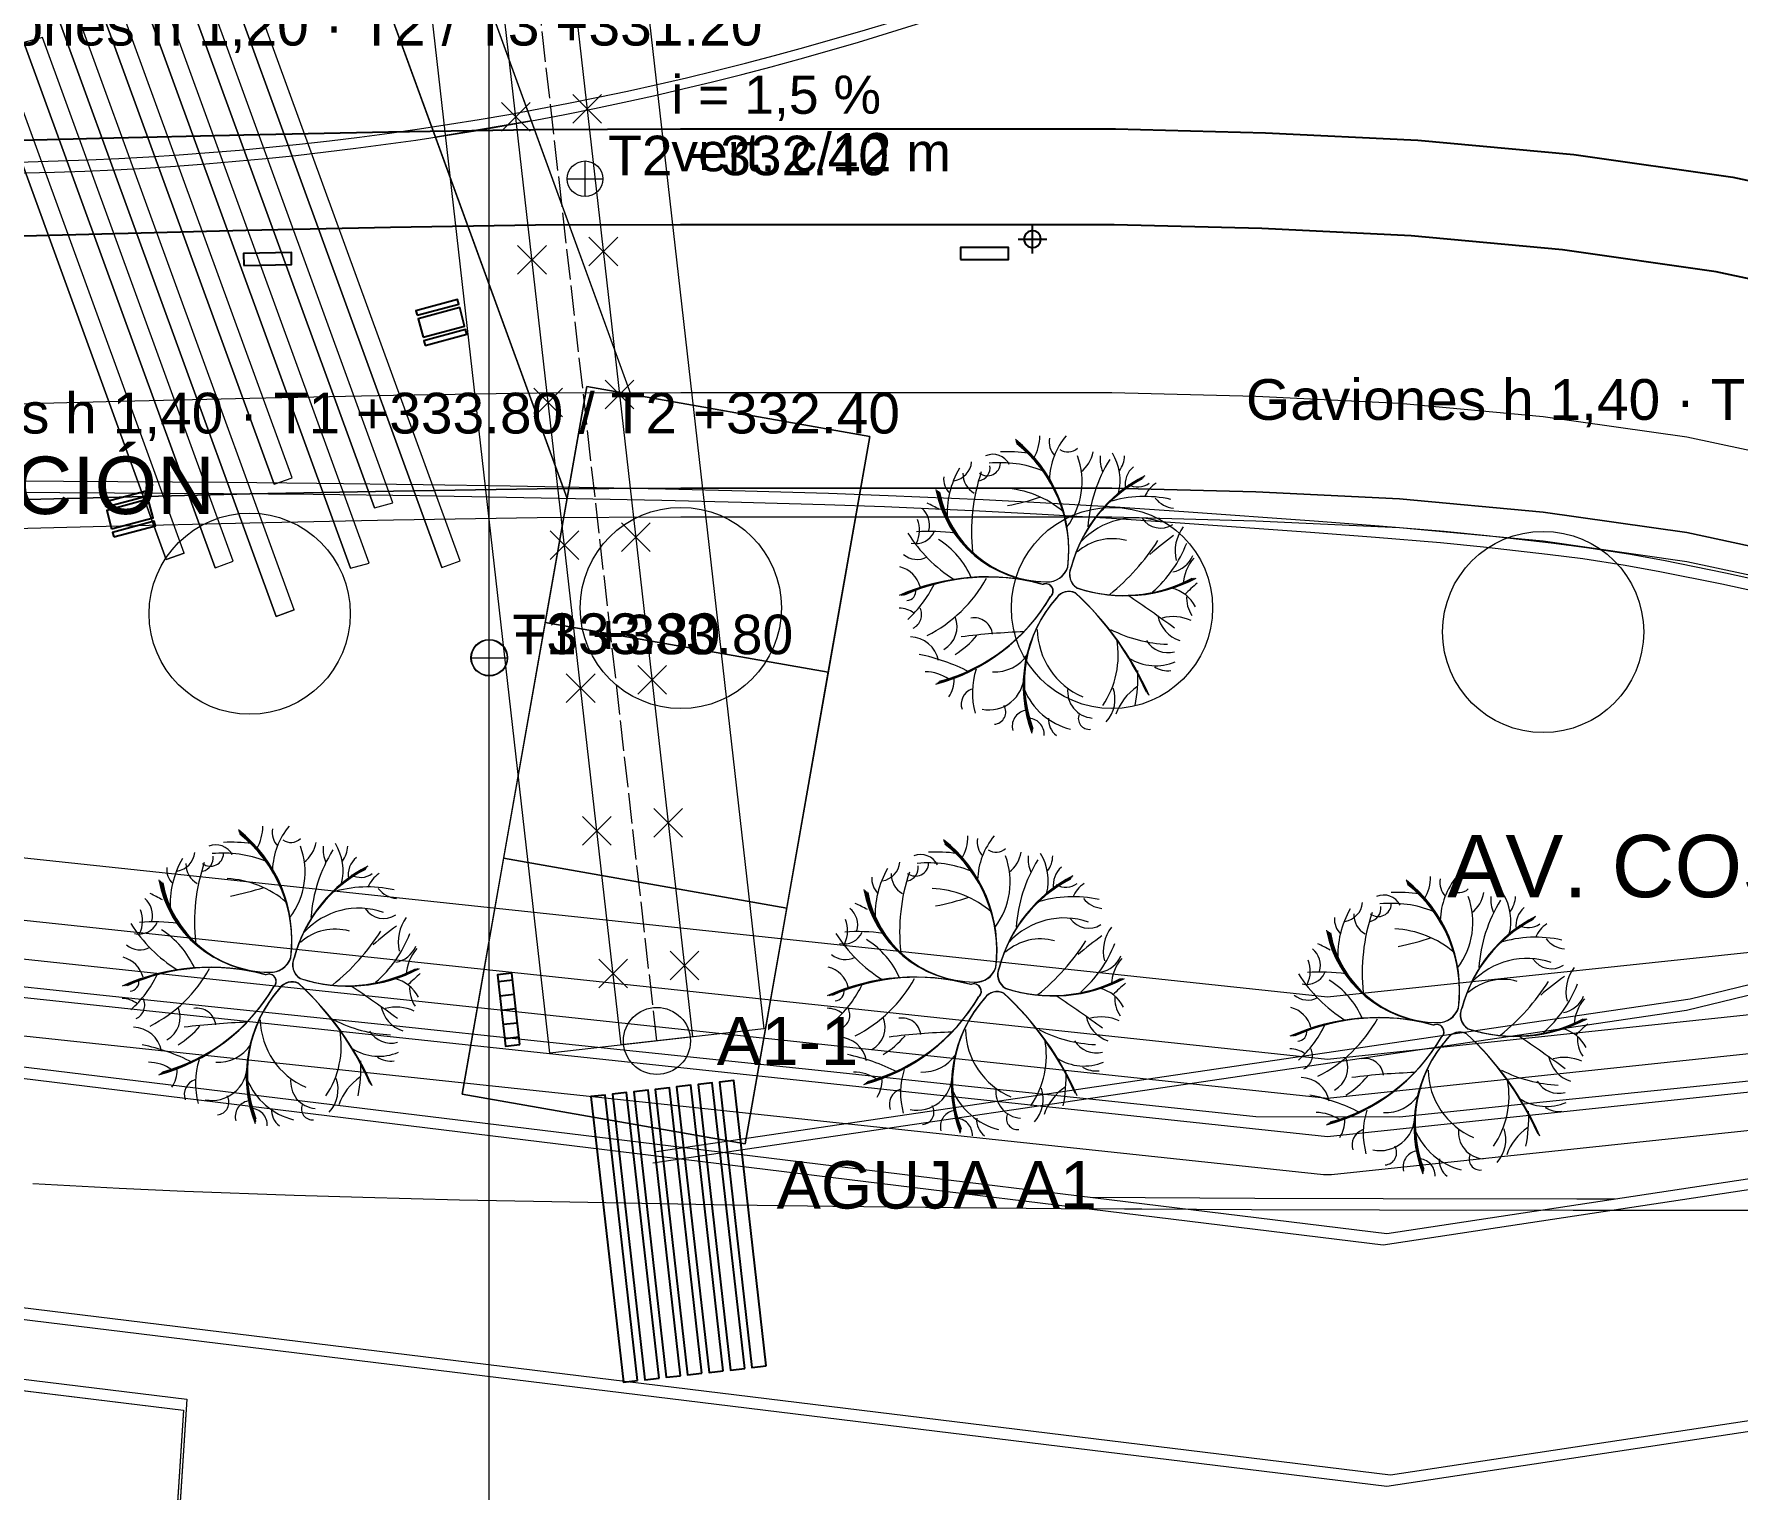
# Model space of a CAD drawing. Header units: metres. Extents: x -1097 to 1588, y -673 to 884.
# Drawn here: x 581 to 652.1, y 237.3 to 298 of the extents above; entities that cross this region are included whole.
import ezdxf

# ---------------------------------------------------------------- set-up
doc = ezdxf.new("R2010")
doc.units = ezdxf.units.M
doc.linetypes.add('DASHED', pattern=[1.524, 1.27, -0.254])
doc.layers.get('0').update_dxf_attribs({"lineweight": 0, "plot": 0})
for name, color, linetype, lineweight, plot in [('ARBOLES_PROY', 3, 'Continuous', 0, False), ('CORTE-TEXTO', 7, 'Continuous', 0, False), ('CORTES', 1, 'Continuous', 0, False), ('COTAS', 7, 'Continuous', 0, False), ('CRECIDA_Q100', 5, 'Continuous', 0, False), ('Espacios relajacion', 32, 'Continuous', 0, False), ('EXT. caminos', 252, 'Continuous', 0, False), ('EXTENSIONES', 252, 'Continuous', 0, False), ('HATCHS', 7, 'Continuous', 0, False), ('PROY-CICLOVIA', 1, 'Continuous', 0, False), ('PROY-TEXTO', 7, 'Continuous', 0, False), ('REPLANTEO', 1, 'Continuous', 0, False), ('Solado', 7, 'Continuous', 0, False), ('SUDS-CUNETA_VERDE', 3, 'Continuous', 0, False), ('SUDS-JARDIN_LLUVIA', 4, 'Continuous', 0, False), ('SUDS-PASARELA', 30, 'Continuous', 0, False), ('TERRAZAS-GAVIONES', 8, 'Continuous', 0, False), ('TERRENO', 188, 'Continuous', 0, False), ('VEGETACION', 85, 'Continuous', 0, False), ('VISTA', 7, 'Continuous', 0, False), ('VISTA LEJOS', 7, 'Continuous', 0, False)]:
    doc.layers.add(name, color=color, linetype=linetype, lineweight=lineweight, plot=plot)
doc.styles.add('ARIAL', font='arial.ttf')

# ---------------------------------------------------------------- blocks, each defined once
blk = doc.blocks.new('BICICLETERO')
for points in [[(-1.5, -0.3), (1.5, -0.3), (1.5, 0.3), (-1.5, 0.3), (-1.5, -0.3)], [(-1.2, -0.3), (-1.2, 0.3)], [(-0.6, -0.3), (-0.6, 0.3)], [(0, -0.3), (0, 0.3)], [(0.6, -0.3), (0.6, 0.3)], [(1.2, -0.3), (1.2, 0.3)]]:
    blk.add_lwpolyline(points)
blk = doc.blocks.new('LUMINARIA')
for points in [[(-0.6, 0), (0.6, 0)], [(0.35, 0), (0.32, 0.142), (0.234, 0.26), (0.108, 0.333), (-0.037, 0.348), (-0.175, 0.303), (-0.283, 0.206), (-0.342, 0.073), (-0.342, -0.073), (-0.283, -0.206), (-0.175, -0.303), (-0.037, -0.348), (0.108, -0.333), (0.234, -0.26), (0.32, -0.142), (0.35, 0)], [(0, -0.6), (0, 0.6)]]:
    blk.add_lwpolyline(points)
blk = doc.blocks.new('BANCO')
blk.add_lwpolyline([(-1, -0.25), (1, -0.25), (1, 0.25), (-1, 0.25), (-1, -0.25)])
blk = doc.blocks.new('MESA_PICNIC')
for points in [[(-0.9, 0.55), (0.9, 0.55), (0.9, 0.75), (-0.9, 0.75), (-0.9, 0.55)], [(-0.9, -0.4), (0.9, -0.4), (0.9, 0.4), (-0.9, 0.4), (-0.9, -0.4)], [(-0.9, -0.75), (0.9, -0.75), (0.9, -0.55), (-0.9, -0.55), (-0.9, -0.75)]]:
    blk.add_lwpolyline(points)

msp = doc.modelspace()

# ---------------------------------------------------------------- linework, layer by layer
at = {"layer": ''}
for points in [[(577.708, 293.538), (583.728, 293.692), (589.756, 293.836), (595.8, 293.96), (601.892, 294.057), (607.979, 294.08), (626.143, 294.08), (632.409, 293.917), (638.773, 293.609), (645.281, 293.007), (651.928, 292.062), (659.043, 290.538)], [(657.936, 286.684), (651.227, 288.121), (644.815, 289.033), (638.492, 289.618), (632.26, 289.919), (626.091, 290.08), (607.987, 290.08), (601.931, 290.057), (595.873, 289.961), (589.844, 289.837), (583.827, 289.693), (577.814, 289.54)]]:
    msp.add_lwpolyline(points, dxfattribs=at)
for points in [[(608.879, 242.123), (607.524, 254.047), (606.928, 253.979), (608.283, 242.056)], [(609.773, 242.225), (608.418, 254.148), (607.822, 254.081), (609.177, 242.157)], [(610.667, 242.327), (609.312, 254.25), (608.716, 254.182), (610.071, 242.259)], [(611.562, 242.428), (610.207, 254.352), (609.61, 254.284), (610.965, 242.361)], [(606.196, 241.819), (604.841, 253.742), (604.245, 253.674), (605.6, 241.751)], [(607.09, 241.92), (605.735, 253.843), (605.139, 253.776), (606.494, 241.852)], [(607.985, 242.022), (606.63, 253.945), (606.033, 253.877), (607.388, 241.954)]]:
    msp.add_lwpolyline(points, close=True, dxfattribs=at)
at = {"layer": 'ARBOLES_PROY'}
for centre in [(608, 274.08), (626, 274.08), (590, 273.839), (644, 273.078)]:
    msp.add_circle(centre, 4.2, dxfattribs=at)
at = {"layer": 'CORTES'}
msp.add_lwpolyline([(600, 175), (600, 470)], dxfattribs=at)
at = {"layer": 'COTAS'}
for points in [[(604, 291.257), (604, 292.743)], [(603.258, 292), (604.742, 292)], [(600, 271.235), (600, 272.765)], [(600, 271.257), (600, 272.743)], [(599.235, 272), (600.765, 272)], [(599.258, 272), (600.742, 272)]]:
    msp.add_lwpolyline(points, dxfattribs=at)
for centre, radius in [((604, 292), 0.743), ((600, 272), 0.765), ((600, 272), 0.743)]:
    msp.add_circle(centre, radius, dxfattribs=at)
at = {"layer": 'CRECIDA_Q100'}
msp.add_lwpolyline([(578, 282.542), (584, 282.695), (590, 282.839), (596, 282.962), (602, 283.057), (608, 283.08), (614, 283.08), (620, 283.08), (626, 283.08), (632, 282.923), (638, 282.633), (644, 282.078), (650, 281.226), (656, 279.94)], dxfattribs=at)
at = {"layer": 'Espacios relajacion'}
for points in [[(588.784, 303.503), (588.032, 303.229), (598.027, 275.768), (598.779, 276.042)], [(583.592, 301.981), (582.84, 301.707), (591.017, 279.242), (591.769, 279.515)], [(581.864, 301.464), (581.113, 301.19), (591.108, 273.729), (591.859, 274.003)], [(588.025, 300.326), (587.249, 300.118), (595.204, 278.263), (595.98, 278.471)], [(586.624, 298.912), (585.872, 298.639), (594.206, 275.743), (594.981, 275.951)], [(581.348, 297.896), (580.572, 297.688), (588.553, 275.759), (589.305, 276.032)], [(579.947, 296.482), (579.195, 296.208), (586.514, 276.098), (587.266, 276.372)]]:
    msp.add_lwpolyline(points, close=True, dxfattribs=at)
at = {"layer": 'EXT. caminos'}
for points in [[(605.918, 283.002), (595.876, 310.593)], [(603.248, 278.643), (593.253, 306.104)], [(598.027, 275.768), (588.032, 303.229)], [(598.779, 276.042), (588.784, 303.503)], [(591.017, 279.242), (582.84, 301.707)], [(591.769, 279.515), (583.592, 301.981)], [(591.108, 273.729), (581.113, 301.19)], [(591.859, 274.003), (581.864, 301.464)], [(595.98, 278.471), (588.025, 300.326)], [(595.204, 278.263), (587.249, 300.118)], [(594.981, 275.951), (586.624, 298.912)], [(594.206, 275.743), (585.872, 298.639)], [(588.553, 275.759), (580.572, 297.688)], [(589.305, 276.032), (581.348, 297.896)], [(586.514, 276.098), (579.195, 296.208)], [(587.266, 276.372), (579.947, 296.482)]]:
    msp.add_lwpolyline(points, dxfattribs=at)
at = {"layer": 'EXTENSIONES'}
for points in [[(581.348, 297.896), (580.572, 297.688)], [(591.017, 279.242), (591.769, 279.515)], [(595.204, 278.263), (595.98, 278.471)], [(587.266, 276.372), (586.514, 276.098)], [(588.553, 275.759), (589.305, 276.032)], [(598.027, 275.768), (598.779, 276.042)], [(594.206, 275.743), (594.981, 275.951)], [(591.859, 274.003), (591.108, 273.729)], [(614.155, 271.395), (602.337, 273.479)], [(612.419, 261.547), (600.601, 263.631)]]:
    msp.add_lwpolyline(points, dxfattribs=at)
msp.add_lwpolyline([(604.074, 283.327), (615.891, 281.243), (610.682, 251.699), (598.864, 253.783)], close=True, dxfattribs=at)
at = {"layer": 'HATCHS', "color": 251}
msp.add_lwpolyline([(614.155, 271.395), (602.337, 273.479), (600.601, 263.631), (612.419, 261.547)], close=True, dxfattribs=at)
at = {"layer": 'PROY-CICLOVIA'}
msp.add_lwpolyline([(560.766, 265.757), (635.003, 257.838), (719.22, 266.755), (798.362, 276.648), (829.562, 288.348), (830.475, 285.914), (798.988, 274.106), (719.518, 264.172), (635.002, 255.224), (560.473, 263.173), (485.5, 272.17), (485.81, 274.752), (560.766, 265.757)], close=True, dxfattribs=at)
at = {"layer": 'REPLANTEO', "linetype": 'DASHED'}
for points in [[(600, 216), (600, 470)], [(607, 256), (602, 300), (597, 342)]]:
    msp.add_lwpolyline(points, dxfattribs=at)
at = {"layer": 'REPLANTEO'}
for points in [[(603.487, 294.32), (604.687, 295.52)], [(603.487, 295.52), (604.687, 294.32)], [(600.506, 293.981), (601.706, 295.181)], [(600.506, 295.181), (601.706, 293.981)], [(604.164, 288.358), (605.364, 289.558)], [(604.164, 289.558), (605.364, 288.358)], [(601.184, 288.02), (602.384, 289.22)], [(601.184, 289.22), (602.384, 288.02)], [(601.861, 282.058), (603.061, 283.258)], [(601.861, 283.258), (603.061, 282.058)], [(604.842, 282.397), (606.042, 283.597)], [(604.842, 283.597), (606.042, 282.397)], [(605.519, 276.435), (606.719, 277.635)], [(605.519, 277.635), (606.719, 276.435)], [(602.538, 276.096), (603.738, 277.296)], [(602.538, 277.296), (603.738, 276.096)], [(603.216, 270.135), (604.416, 271.335)], [(603.216, 271.335), (604.416, 270.135)], [(606.197, 270.473), (607.397, 271.673)], [(606.197, 271.673), (607.397, 270.473)], [(603.893, 264.173), (605.093, 265.373)], [(603.893, 265.373), (605.093, 264.173)], [(606.874, 264.512), (608.074, 265.712)], [(606.874, 265.712), (608.074, 264.512)], [(607.552, 258.55), (608.752, 259.75)], [(607.552, 259.75), (608.752, 258.55)], [(604.571, 258.211), (605.771, 259.411)], [(604.571, 259.411), (605.771, 258.211)]]:
    msp.add_lwpolyline(points, dxfattribs=at)
msp.add_circle((607, 256), 1.4, dxfattribs=at)
at = {"layer": 'Solado'}
for points in [[(595.876, 310.593), (594.578, 305.749), (593.253, 306.104), (597.753, 293.739), (601.763, 294.418)], [(601.763, 294.418), (597.753, 293.739), (603.248, 278.643), (604.074, 283.327), (605.918, 283.002)], [(615.891, 281.243), (604.074, 283.327), (602.337, 273.479), (614.155, 271.395)], [(612.419, 261.547), (600.601, 263.631), (598.864, 253.783), (610.682, 251.699)]]:
    msp.add_lwpolyline(points, close=True, dxfattribs=at)
at = {"layer": 'SUDS-CUNETA_VERDE'}
msp.add_lwpolyline([(560.293, 261.584), (635.001, 253.615), (719.702, 262.583), (799.374, 272.542), (831.063, 284.426), (904.04, 313.416), (905.222, 310.442), (832.231, 281.446), (832.202, 281.435), (800.321, 269.48), (800.142, 269.424), (799.958, 269.39), (720.084, 259.406), (720.054, 259.402), (635.169, 250.415), (635, 250.406), (634.831, 250.415), (559.943, 258.403), (559.922, 258.405), (484.929, 267.404), (485.31, 270.581), (560.293, 261.584)], close=True, dxfattribs=at)
msp.add_lwpolyline([(485.119, 268.993), (560.113, 259.994), (635, 252.006), (719.885, 260.993), (799.759, 270.978), (831.64, 282.933), (904.631, 311.929)], dxfattribs=at)
at = {"layer": 'SUDS-JARDIN_LLUVIA'}
msp.add_lwpolyline([(594.345, 326.234), (603.055, 329.206), (606.47, 300.52), (611.471, 256.508), (602.529, 255.492), (597.53, 299.48), (594.345, 326.234)], close=True, dxfattribs=at)
msp.add_lwpolyline([(594.345, 326.234), (603.055, 329.206), (606.47, 300.52), (611.471, 256.508), (602.529, 255.492), (597.53, 299.48), (594.345, 326.234)], close=True, dxfattribs=at)
at = {"layer": 'SUDS-PASARELA'}
msp.add_lwpolyline([(600.51, 299.827), (595.511, 341.823), (598.489, 342.177), (603.49, 300.173), (608.49, 256.169), (605.51, 255.831), (600.51, 299.827)], close=True, dxfattribs=at)
at = {"layer": 'TERRAZAS-GAVIONES'}
for points in [[(578, 278.542), (584, 278.695), (590, 278.839), (596, 278.962), (602, 279.057), (608, 279.08), (614, 279.08), (620, 279.08), (626, 279.08), (632, 278.923), (638, 278.633), (644, 278.078), (650, 277.226), (656, 275.94)], [(578, 278.542), (584, 278.695), (590, 278.839), (596, 278.962), (602, 279.057), (608, 279.08), (614, 279.08), (620, 279.08), (626, 279.08), (632, 278.923), (638, 278.633), (644, 278.078), (650, 277.226), (656, 275.94)], [(656, 275.94), (650, 277.226), (644, 278.078), (638, 278.633), (632, 278.923), (626, 279.08), (620, 279.08), (614, 279.08), (608, 279.08), (602, 279.057), (596, 278.962), (590, 278.839), (584, 278.695), (578, 278.542)], [(578, 278.542), (584, 278.695), (590, 278.839), (596, 278.962), (602, 279.057), (608, 279.08), (614, 279.08), (620, 279.08), (626, 279.08), (632, 278.923), (638, 278.633), (644, 278.078), (650, 277.226), (656, 275.94)], [(578, 277.342), (584, 277.495), (590, 277.639), (596, 277.762), (602, 277.857), (608, 277.88), (614, 277.88), (620, 277.88), (626, 277.88), (632, 277.723), (638, 277.433), (644, 276.878), (650, 276.026), (656, 274.74)], [(656, 254.675), (650, 254.061), (644, 253.443), (638, 252.82), (632, 252.831), (626, 253.465), (620, 254.098), (614, 254.731), (608, 255.363), (602, 255.996), (596, 256.628), (590, 257.259), (584, 257.89), (578, 258.521)]]:
    msp.add_lwpolyline(points, dxfattribs=at)
at = {"layer": 'TERRENO'}
msp.add_lwpolyline([(556.565, 293.929, 0.155054), (635.507, 305.544, -0.151165), (758.244, 298.239)], format="xyb", dxfattribs=at)
for points in [[(652.797, 274.776), (651.462, 275.069), (648.87, 275.587), (647.421, 275.851), (645.664, 276.125), (644.186, 276.317), (641.507, 276.619), (639.712, 276.797), (637.005, 277.028), (634.288, 277.234), (628.844, 277.623), (625.984, 277.815), (622.844, 278.002), (620.473, 278.122), (616.499, 278.295), (614.012, 278.386), (610.527, 278.487), (607.206, 278.564), (600.726, 278.693), (597.087, 278.756), (592.652, 278.813), (588.898, 278.847), (582.072, 278.89), (577.484, 278.909)], [(580.949, 250.041), (584.549, 249.854), (587.276, 249.734), (591.855, 249.561), (594.725, 249.47), (598.758, 249.369), (602.607, 249.293), (610.124, 249.163), (614.348, 249.101), (619.504, 249.043), (623.872, 249.009), (631.821, 248.966), (637.168, 248.947), (645.261, 248.933), (653.402, 248.928)]]:
    msp.add_lwpolyline(points, dxfattribs=at)
at = {"layer": 'VEGETACION'}
for centre, radius, start, end in [((618.338, 276.51), 5.862, -7.01261, 51.76086), ((618.394, 276.496), 5.803, -7.01261, 51.76086), ((621.119, 281.275), 1.869, -30.31086, -0.13685), ((624.215, 281.016), 0.839, 169.67781, -136.28872), ((626.387, 279.351), 3, 140.20303, 178.19473), ((621.02, 279.719), 0.775, 26.98899, 112.35361), ((621.637, 274.028), 6.571, 82.33941, 92.54677), ((618.45, 276.481), 5.745, -7.01261, 51.76086), ((618.507, 276.467), 5.686, -7.01261, 51.76086), ((624.16, 281.171), 0.58, -125.06785, -46.75849), ((621.618, 279.35), 3.133, -37.03996, 20.27839), ((623.856, 280.85), 1.382, -52.21385, -10.74588), ((626.853, 280.306), 1.353, 174.4694, -156.12237), ((624.162, 279.403), 2.176, -14.12065, 31.52713), ((625.488, 280.449), 1.04, -37.87568, -0.69377), ((622.958, 277.989), 3.845, 149.94734, -176.82535), ((619.267, 280.259), 0.878, -80.57325, -5.45985), ((620.714, 279.688), 0.939, 178.87088, -119.62745), ((627.992, 277.255), 7.859, 161.42441, -173.90455), ((620.798, 280.145), 0.548, -126.83758, -2.22247), ((620.351, 279.942), 0.561, -77.85985, 7.89186), ((621.341, 275.392), 4.754, 68.3223, 95.67587), ((630.125, 274.243), 6.027, 117.23254, 165.08268), ((631.236, 276.998), 6.258, 148.36683, 175.73086), ((627.48, 279.245), 0.93, 129.13352, -169.79062), ((623.294, 279.898), 4.73, -169.39915, -90.61113), ((623.3, 279.85), 4.683, -169.39915, -90.61113), ((623.307, 279.802), 4.635, -169.39915, -90.61113), ((623.314, 279.753), 4.588, -169.39915, -90.61113), ((619.826, 279.484), 0.855, 175.5863, -134.2924), ((621.297, 274.991), 4.093, 49.1819, 87.28655), ((629.941, 274.268), 5.846, 117.23254, 165.08268), ((630.002, 274.259), 5.906, 117.23254, 165.08268), ((630.064, 274.251), 5.967, 117.23254, 165.08268), ((627.071, 279.942), 0.81, -119.40791, -53.77718), ((628.488, 278.271), 1.206, 122.42615, 158.39057), ((617.452, 277.542), 0.931, -14.60648, 49.15979), ((615.786, 272.938), 6.054, 60.2465, 65.67795), ((619.452, 289.467), 11.329, -78.88119, -71.62327), ((627.361, 273.738), 4.996, 77.26203, 107.34819), ((628.686, 279.368), 1.128, -141.31419, -95.81178), ((616.712, 277.323), 1.251, -25.45632, 21.23769), ((626.999, 274.727), 3.119, 70.80163, 137.40588), ((628.027, 278.337), 0.922, -146.51659, -56.55935), ((630.329, 276.448), 1.693, 143.15964, -166.58772), ((622.591, 280.395), 6.03, -148.02706, -121.83538), ((617.815, 277.59), 0.827, -103.47011, -23.89102), ((618.407, 269.924), 7.353, 81.86691, 94.41278), ((616.85, 273.905), 3.584, 23.33462, 57.91194), ((626.009, 274.782), 2.189, 74.31841, 131.55014), ((619.934, 282.013), 9.484, -50.96163, -32.70067), ((637.032, 265.43), 14.413, 125.94383, 130.94741), ((624.338, 278.616), 5.12, -49.01403, -20.95397), ((617.863, 276.987), 0.88, -130.29884, -61.78587), ((628.328, 276.701), 1.134, -79.471, -22.67378), ((630.805, 274.967), 1.835, 139.45159, 176.95737), ((620.758, 266.497), 8.881, 74.72725, 114.24073), ((616.873, 274.679), 1.149, 14.16374, 76.17617), ((620.79, 266.583), 8.792, 74.72725, 114.24073), ((620.822, 266.668), 8.703, 74.72725, 114.24073), ((620.854, 266.754), 8.615, 74.72725, 114.24073), ((615.622, 278.158), 5.869, -63.07438, -28.86719), ((623.293, 276.074), 0.907, -93.13221, -17.97388), ((623.3, 276.064), 0.898, -93.13221, -17.97388), ((623.306, 276.054), 0.889, -93.13221, -17.97388), ((623.313, 276.044), 0.88, -93.13221, -17.97388), ((624.882, 275.477), 0.66, 153.41984, -121.27123), ((624.892, 275.481), 0.667, 153.41984, -121.27123), ((624.901, 275.485), 0.674, 153.41984, -121.27123), ((624.911, 275.49), 0.681, 153.41984, -121.27123), ((626.469, 280.804), 6.199, -108.13167, -62.2585), ((626.494, 280.863), 6.263, -108.13167, -62.2585), ((626.52, 280.922), 6.327, -108.13167, -62.2585), ((626.546, 280.981), 6.391, -108.13167, -62.2585), ((617.423, 274.776), 0.39, -87.47941, 11.74599), ((614.284, 277.138), 4.762, -47.90984, -25.81356), ((623.225, 274.78), 0.311, -49.80286, 114.20931), ((623.232, 274.783), 0.308, -49.80286, 114.20931), ((623.24, 274.786), 0.305, -49.80286, 114.20931), ((623.247, 274.789), 0.302, -49.80286, 114.20931), ((624.205, 274.123), 0.64, 64.15715, 144.97171), ((624.203, 274.133), 0.634, 64.15715, 144.97171), ((624.201, 274.142), 0.627, 64.15715, 144.97171), ((624.198, 274.151), 0.621, 64.15715, 144.97171), ((616.001, 265.5), 12.511, 23.86454, 47.40587), ((615.919, 265.402), 12.64, 23.86454, 47.40587), ((615.837, 265.303), 12.769, 23.86454, 47.40587), ((615.755, 265.204), 12.898, 23.86454, 47.40587), ((592.291, 223.49), 61.595, 53.87007, 56.06767), ((628.136, 273.439), 1.513, 26.97872, 76.13005), ((636.597, 266.94), 10.79, 130.7293, 134.41442), ((630.421, 274.491), 1.306, 175.41939, -146.01117), ((617.122, 273.076), 0.997, 52.25184, 90.5793), ((617.444, 273.795), 0.61, -65.70951, 27.14006), ((616.569, 278.566), 7.95, -74.86791, -30.40238), ((616.643, 278.531), 7.87, -74.86791, -30.40238), ((616.717, 278.496), 7.791, -74.86791, -30.40238), ((616.791, 278.461), 7.711, -74.86791, -30.40238), ((627.802, 270.834), 5.509, 138.41245, -158.97879), ((627.763, 270.876), 5.454, 138.41245, -158.97879), ((627.725, 270.918), 5.399, 138.41245, -158.97879), ((627.687, 270.961), 5.344, 138.41245, -158.97879), ((618.463, 273.291), 1.069, -61.51977, 22.95033), ((620.242, 272.888), 0.78, 6.63564, 100.13385), ((626.028, 273.261), 3.15, -178.6401, -113.40996), ((628.543, 278.227), 5.671, -117.27146, -92.28607), ((629.264, 274.02), 1.374, -169.09926, -108.54581), ((628.555, 271.932), 1.784, 65.24594, 104.85446), ((617.554, 271.652), 1.222, 10.88374, 88.48923), ((617.474, 275.368), 3.781, -58.5365, -40.24403), ((623.276, 244.517), 28.581, 91.89585, 97.18239), ((622.538, 272.099), 3.722, -34.2307, 10.37313), ((628.336, 273.257), 1.045, -148.92217, -74.86876), ((616.235, 263.924), 8.396, 63.11546, 78.20425), ((621.105, 273.062), 1.651, -93.06078, -33.79545), ((627.827, 273.756), 2.092, -122.25906, -66.98973), ((618.198, 269.678), 1.735, 55.05214, 89.71285), ((618.105, 271.094), 1.306, -33.66519, 0.2761), ((623.374, 270.544), 3.202, 162.29182, -164.58266), ((620.865, 271.286), 1.466, -101.26434, -1.15026), ((621.108, 271.179), 5.974, -11.32784, 2.75208), ((628.34, 272.54), 1.081, -121.91184, -83.51776), ((620.364, 270.062), 0.66, 109.77659, -161.16161), ((624.968, 271.785), 2.858, -157.33263, -104.24202), ((625.262, 270.596), 1.115, 172.80158, -94.34358), ((624.705, 270.281), 1.423, -42.05543, 18.62735), ((628.376, 268.859), 2.347, 124.73116, 160.55197), ((621.055, 269.735), 0.513, -86.06631, 31.73431), ((622.508, 269.137), 0.675, 102.03316, -164.99288), ((625.051, 269.467), 0.456, 157.63517, -83.3031), ((622.475, 268.788), 0.696, -2.81364, 89.85899), ((624.167, 269.411), 0.818, 174.9157, -126.47299), ((585.899, 260.207), 5.862, -7.01261, 51.76086), ((585.955, 260.193), 5.803, -7.01261, 51.76086), ((586.012, 260.178), 5.745, -7.01261, 51.76086), ((588.68, 264.972), 1.869, -30.31086, -0.13685), ((591.776, 264.713), 0.839, 169.67781, -136.28872), ((593.949, 263.048), 3, 140.20303, 178.19473), ((588.581, 263.417), 0.775, 26.98899, 112.35361), ((589.199, 257.725), 6.571, 82.33941, 92.54677), ((586.068, 260.164), 5.686, -7.01261, 51.76086), ((591.721, 264.869), 0.58, -125.06785, -46.75849), ((589.18, 263.048), 3.133, -37.03996, 20.27839), ((591.418, 264.548), 1.382, -52.21385, -10.74588), ((598.797, 260.695), 6.258, 148.36683, 175.73086), ((594.414, 264.003), 1.353, 174.4694, -156.12237), ((591.723, 263.1), 2.176, -14.12065, 31.52713), ((593.05, 264.146), 1.04, -37.87568, -0.69377), ((615.338, 259.799), 5.862, -7.01261, 51.76086), ((615.394, 259.784), 5.803, -7.01261, 51.76086), ((615.45, 259.77), 5.745, -7.01261, 51.76086), ((615.507, 259.756), 5.686, -7.01261, 51.76086), ((618.119, 264.564), 1.869, -30.31086, -0.13685), ((621.215, 264.305), 0.839, 169.67781, -136.28872), ((623.387, 262.64), 3, 140.20303, 178.19473), ((621.16, 264.46), 0.58, -125.06785, -46.75849), ((587.387, 263.181), 0.855, 175.5863, -134.2924), ((590.519, 261.686), 3.845, 149.94734, -176.82535), ((586.829, 263.956), 0.878, -80.57325, -5.45985), ((588.276, 263.385), 0.939, 178.87088, -119.62745), ((595.553, 260.952), 7.859, 161.42441, -173.90455), ((588.359, 263.842), 0.548, -126.83758, -2.22247), ((587.913, 263.639), 0.561, -77.85985, 7.89186), ((588.902, 259.09), 4.754, 68.3223, 95.67587), ((597.625, 257.948), 5.967, 117.23254, 165.08268), ((597.687, 257.94), 6.027, 117.23254, 165.08268), ((595.042, 262.942), 0.93, 129.13352, -169.79062), ((616.267, 263.548), 0.878, -80.57325, -5.45985), ((617.798, 263.433), 0.548, -126.83758, -2.22247), ((617.351, 263.231), 0.561, -77.85985, 7.89186), ((618.02, 263.008), 0.775, 26.98899, 112.35361), ((618.341, 258.681), 4.754, 68.3223, 95.67587), ((618.637, 257.317), 6.571, 82.33941, 92.54677), ((618.619, 262.639), 3.133, -37.03996, 20.27839), ((620.856, 264.139), 1.382, -52.21385, -10.74588), ((628.236, 260.286), 6.258, 148.36683, 175.73086), ((623.853, 263.595), 1.353, 174.4694, -156.12237), ((621.162, 262.691), 2.176, -14.12065, 31.52713), ((622.488, 263.738), 1.04, -37.87568, -0.69377), ((624.48, 262.534), 0.93, 129.13352, -169.79062), ((590.855, 263.595), 4.73, -169.39915, -90.61113), ((590.862, 263.547), 4.683, -169.39915, -90.61113), ((590.869, 263.499), 4.635, -169.39915, -90.61113), ((590.875, 263.45), 4.588, -169.39915, -90.61113), ((588.859, 258.689), 4.093, 49.1819, 87.28655), ((597.502, 257.965), 5.846, 117.23254, 165.08268), ((597.564, 257.957), 5.906, 117.23254, 165.08268), ((594.633, 263.639), 0.81, -119.40791, -53.77718), ((596.05, 261.968), 1.206, 122.42615, 158.39057), ((616.826, 262.773), 0.855, 175.5863, -134.2924), ((619.958, 261.278), 3.845, 149.94734, -176.82535), ((617.714, 262.976), 0.939, 178.87088, -119.62745), ((624.992, 260.544), 7.859, 161.42441, -173.90455), ((626.941, 257.556), 5.846, 117.23254, 165.08268), ((627.002, 257.548), 5.906, 117.23254, 165.08268), ((627.064, 257.54), 5.967, 117.23254, 165.08268), ((627.125, 257.532), 6.027, 117.23254, 165.08268), ((624.072, 263.231), 0.81, -119.40791, -53.77718), ((625.489, 261.56), 1.206, 122.42615, 158.39057), ((634.654, 258.109), 5.862, -7.01261, 51.76086), ((634.711, 258.094), 5.803, -7.01261, 51.76086), ((634.767, 258.08), 5.745, -7.01261, 51.76086), ((634.823, 258.066), 5.686, -7.01261, 51.76086), ((637.435, 262.874), 1.869, -30.31086, -0.13685), ((640.531, 262.615), 0.839, 169.67781, -136.28872), ((642.704, 260.95), 3, 140.20303, 178.19473), ((585.013, 261.239), 0.931, -14.60648, 49.15979), ((583.347, 256.635), 6.054, 60.2465, 65.67795), ((587.014, 273.164), 11.329, -78.88119, -71.62327), ((594.922, 257.435), 4.996, 77.26203, 107.34819), ((596.248, 263.065), 1.128, -141.31419, -95.81178), ((620.294, 263.187), 4.73, -169.39915, -90.61113), ((620.3, 263.139), 4.683, -169.39915, -90.61113), ((620.307, 263.09), 4.635, -169.39915, -90.61113), ((620.314, 263.042), 4.588, -169.39915, -90.61113), ((618.298, 258.28), 4.093, 49.1819, 87.28655), ((616.453, 272.755), 11.329, -78.88119, -71.62327), ((624.361, 257.026), 4.996, 77.26203, 107.34819), ((625.686, 262.657), 1.128, -141.31419, -95.81178), ((637.336, 261.318), 0.775, 26.98899, 112.35361), ((637.954, 255.627), 6.571, 82.33941, 92.54677), ((640.477, 262.77), 0.58, -125.06785, -46.75849), ((637.935, 260.949), 3.133, -37.03996, 20.27839), ((640.173, 262.449), 1.382, -52.21385, -10.74588), ((647.553, 258.596), 6.258, 148.36683, 175.73086), ((643.169, 261.905), 1.353, 174.4694, -156.12237), ((640.479, 261.001), 2.176, -14.12065, 31.52713), ((641.805, 262.048), 1.04, -37.87568, -0.69377), ((584.273, 261.02), 1.251, -25.45632, 21.23769), ((594.56, 258.424), 3.119, 70.80163, 137.40588), ((595.589, 262.035), 0.922, -146.51659, -56.55935), ((597.89, 260.145), 1.693, 143.15964, -166.58772), ((614.452, 260.83), 0.931, -14.60648, 49.15979), ((612.786, 256.227), 6.054, 60.2465, 65.67795), ((623.999, 258.016), 3.119, 70.80163, 137.40588), ((625.027, 261.626), 0.922, -146.51659, -56.55935), ((636.142, 261.083), 0.855, 175.5863, -134.2924), ((639.275, 259.588), 3.845, 149.94734, -176.82535), ((635.584, 261.858), 0.878, -80.57325, -5.45985), ((637.031, 261.286), 0.939, 178.87088, -119.62745), ((644.308, 258.854), 7.859, 161.42441, -173.90455), ((637.115, 261.743), 0.548, -126.83758, -2.22247), ((636.668, 261.541), 0.561, -77.85985, 7.89186), ((637.658, 256.991), 4.754, 68.3223, 95.67587), ((646.319, 255.858), 5.906, 117.23254, 165.08268), ((646.381, 255.85), 5.967, 117.23254, 165.08268), ((646.442, 255.842), 6.027, 117.23254, 165.08268), ((643.797, 260.844), 0.93, 129.13352, -169.79062), ((590.153, 264.093), 6.03, -148.02706, -121.83538), ((585.377, 261.287), 0.827, -103.47011, -23.89102), ((585.969, 253.621), 7.353, 81.86691, 94.41278), ((584.411, 257.603), 3.584, 23.33462, 57.91194), ((593.571, 258.479), 2.189, 74.31841, 131.55014), ((587.496, 265.711), 9.484, -50.96163, -32.70067), ((604.593, 249.127), 14.413, 125.94383, 130.94741), ((591.899, 262.314), 5.12, -49.01403, -20.95397), ((619.591, 263.684), 6.03, -148.02706, -121.83538), ((614.815, 260.879), 0.827, -103.47011, -23.89102), ((613.712, 260.612), 1.251, -25.45632, 21.23769), ((615.407, 253.213), 7.353, 81.86691, 94.41278), ((634.032, 248.719), 14.413, 125.94383, 130.94741), ((627.329, 259.737), 1.693, 143.15964, -166.58772), ((639.61, 261.497), 4.73, -169.39915, -90.61113), ((639.617, 261.449), 4.683, -169.39915, -90.61113), ((639.624, 261.4), 4.635, -169.39915, -90.61113), ((639.631, 261.352), 4.588, -169.39915, -90.61113), ((637.614, 256.59), 4.093, 49.1819, 87.28655), ((646.257, 255.866), 5.846, 117.23254, 165.08268), ((643.388, 261.541), 0.81, -119.40791, -53.77718), ((644.805, 259.87), 1.206, 122.42615, 158.39057), ((585.425, 260.685), 0.88, -130.29884, -61.78587), ((595.889, 260.398), 1.134, -79.471, -22.67378), ((598.367, 258.664), 1.835, 139.45159, 176.95737), ((613.85, 257.194), 3.584, 23.33462, 57.91194), ((623.009, 258.071), 2.189, 74.31841, 131.55014), ((616.934, 265.302), 9.484, -50.96163, -32.70067), ((621.338, 261.905), 5.12, -49.01403, -20.95397), ((633.769, 259.14), 0.931, -14.60648, 49.15979), ((632.103, 254.537), 6.054, 60.2465, 65.67795), ((635.769, 271.065), 11.329, -78.88119, -71.62327), ((643.677, 255.336), 4.996, 77.26203, 107.34819), ((645.003, 260.967), 1.128, -141.31419, -95.81178), ((588.319, 250.194), 8.881, 74.72725, 114.24073), ((584.435, 258.376), 1.149, 14.16374, 76.17617), ((588.351, 250.28), 8.792, 74.72725, 114.24073), ((588.384, 250.366), 8.703, 74.72725, 114.24073), ((588.416, 250.451), 8.615, 74.72725, 114.24073), ((583.183, 261.855), 5.869, -63.07438, -28.86719), ((590.854, 259.772), 0.907, -93.13221, -17.97388), ((590.861, 259.761), 0.898, -93.13221, -17.97388), ((590.868, 259.751), 0.889, -93.13221, -17.97388), ((590.875, 259.741), 0.88, -93.13221, -17.97388), ((592.444, 259.174), 0.66, 153.41984, -121.27123), ((592.453, 259.178), 0.667, 153.41984, -121.27123), ((592.463, 259.183), 0.674, 153.41984, -121.27123), ((592.472, 259.187), 0.681, 153.41984, -121.27123), ((594.03, 264.501), 6.199, -108.13167, -62.2585), ((594.056, 264.56), 6.263, -108.13167, -62.2585), ((594.082, 264.619), 6.327, -108.13167, -62.2585), ((594.107, 264.679), 6.391, -108.13167, -62.2585), ((613.874, 257.968), 1.149, 14.16374, 76.17617), ((614.863, 260.276), 0.88, -130.29884, -61.78587), ((620.293, 259.363), 0.907, -93.13221, -17.97388), ((620.3, 259.353), 0.898, -93.13221, -17.97388), ((620.306, 259.343), 0.889, -93.13221, -17.97388), ((620.313, 259.333), 0.88, -93.13221, -17.97388), ((621.882, 258.766), 0.66, 153.41984, -121.27123), ((621.892, 258.77), 0.667, 153.41984, -121.27123), ((621.901, 258.774), 0.674, 153.41984, -121.27123), ((621.911, 258.779), 0.681, 153.41984, -121.27123), ((625.328, 259.99), 1.134, -79.471, -22.67378), ((627.805, 258.256), 1.835, 139.45159, 176.95737), ((633.029, 258.922), 1.251, -25.45632, 21.23769), ((643.316, 256.326), 3.119, 70.80163, 137.40588), ((644.344, 259.936), 0.922, -146.51659, -56.55935), ((646.645, 258.047), 1.693, 143.15964, -166.58772), ((584.984, 258.473), 0.39, -87.47941, 11.74599), ((581.846, 260.835), 4.762, -47.90984, -25.81356), ((584.131, 262.263), 7.95, -74.86791, -30.40238), ((584.205, 262.228), 7.87, -74.86791, -30.40238), ((584.279, 262.193), 7.791, -74.86791, -30.40238), ((584.353, 262.158), 7.711, -74.86791, -30.40238), ((590.786, 258.478), 0.311, -49.80286, 114.20931), ((590.794, 258.48), 0.308, -49.80286, 114.20931), ((590.801, 258.483), 0.305, -49.80286, 114.20931), ((590.809, 258.486), 0.302, -49.80286, 114.20931), ((591.767, 257.82), 0.64, 64.15715, 144.97171), ((591.764, 257.83), 0.634, 64.15715, 144.97171), ((591.762, 257.839), 0.627, 64.15715, 144.97171), ((591.76, 257.849), 0.621, 64.15715, 144.97171), ((583.563, 249.197), 12.511, 23.86454, 47.40587), ((583.481, 249.099), 12.64, 23.86454, 47.40587), ((583.399, 249), 12.769, 23.86454, 47.40587), ((583.316, 248.902), 12.898, 23.86454, 47.40587), ((559.852, 207.187), 61.595, 53.87007, 56.06767), ((595.698, 257.136), 1.513, 26.97872, 76.13005), ((604.159, 250.637), 10.79, 130.7293, 134.41442), ((597.983, 258.188), 1.306, 175.41939, -146.01117), ((617.758, 249.786), 8.881, 74.72725, 114.24073), ((617.79, 249.871), 8.792, 74.72725, 114.24073), ((617.822, 249.957), 8.703, 74.72725, 114.24073), ((617.854, 250.043), 8.615, 74.72725, 114.24073), ((611.284, 260.427), 4.762, -47.90984, -25.81356), ((612.622, 261.447), 5.869, -63.07438, -28.86719), ((620.225, 258.069), 0.311, -49.80286, 114.20931), ((620.232, 258.072), 0.308, -49.80286, 114.20931), ((620.24, 258.075), 0.305, -49.80286, 114.20931), ((620.247, 258.078), 0.302, -49.80286, 114.20931), ((623.469, 264.093), 6.199, -108.13167, -62.2585), ((623.495, 264.152), 6.263, -108.13167, -62.2585), ((623.52, 264.211), 6.327, -108.13167, -62.2585), ((623.546, 264.27), 6.391, -108.13167, -62.2585), ((633.598, 250.229), 10.79, 130.7293, 134.41442), ((638.908, 261.994), 6.03, -148.02706, -121.83538), ((634.132, 259.189), 0.827, -103.47011, -23.89102), ((634.724, 251.523), 7.353, 81.86691, 94.41278), ((633.167, 255.504), 3.584, 23.33462, 57.91194), ((642.326, 256.381), 2.189, 74.31841, 131.55014), ((636.251, 263.612), 9.484, -50.96163, -32.70067), ((653.349, 247.029), 14.413, 125.94383, 130.94741), ((640.654, 260.215), 5.12, -49.01403, -20.95397), ((584.683, 256.774), 0.997, 52.25184, 90.5793), ((585.006, 257.492), 0.61, -65.70951, 27.14006), ((595.363, 254.531), 5.509, 138.41245, -158.97879), ((595.325, 254.573), 5.454, 138.41245, -158.97879), ((595.286, 254.616), 5.399, 138.41245, -158.97879), ((595.248, 254.658), 5.344, 138.41245, -158.97879), ((614.423, 258.065), 0.39, -87.47941, 11.74599), ((613.569, 261.855), 7.95, -74.86791, -30.40238), ((613.643, 261.82), 7.87, -74.86791, -30.40238), ((613.717, 261.785), 7.791, -74.86791, -30.40238), ((613.791, 261.75), 7.711, -74.86791, -30.40238), ((624.802, 254.123), 5.509, 138.41245, -158.97879), ((624.763, 254.165), 5.454, 138.41245, -158.97879), ((624.725, 254.207), 5.399, 138.41245, -158.97879), ((624.687, 254.25), 5.344, 138.41245, -158.97879), ((621.205, 257.412), 0.64, 64.15715, 144.97171), ((621.203, 257.421), 0.634, 64.15715, 144.97171), ((621.201, 257.431), 0.627, 64.15715, 144.97171), ((621.198, 257.44), 0.621, 64.15715, 144.97171), ((613.002, 248.789), 12.511, 23.86454, 47.40587), ((612.919, 248.69), 12.64, 23.86454, 47.40587), ((612.837, 248.592), 12.769, 23.86454, 47.40587), ((612.755, 248.493), 12.898, 23.86454, 47.40587), ((589.291, 206.779), 61.595, 53.87007, 56.06767), ((625.136, 256.728), 1.513, 26.97872, 76.13005), ((627.421, 257.779), 1.306, 175.41939, -146.01117), ((634.18, 258.586), 0.88, -130.29884, -61.78587), ((644.645, 258.3), 1.134, -79.471, -22.67378), ((647.122, 256.566), 1.835, 139.45159, 176.95737), ((586.025, 256.989), 1.069, -61.51977, 22.95033), ((587.803, 256.585), 0.78, 6.63564, 100.13385), ((593.589, 256.959), 3.15, -178.6401, -113.40996), ((596.104, 261.925), 5.671, -117.27146, -92.28607), ((596.826, 257.718), 1.374, -169.09926, -108.54581), ((596.116, 255.629), 1.784, 65.24594, 104.85446), ((614.122, 256.365), 0.997, 52.25184, 90.5793), ((614.445, 257.084), 0.61, -65.70951, 27.14006), ((615.463, 256.58), 1.069, -61.51977, 22.95033), ((617.242, 256.177), 0.78, 6.63564, 100.13385), ((626.265, 257.309), 1.374, -169.09926, -108.54581), ((625.555, 255.22), 1.784, 65.24594, 104.85446), ((637.075, 248.096), 8.881, 74.72725, 114.24073), ((633.19, 256.278), 1.149, 14.16374, 76.17617), ((637.107, 248.181), 8.792, 74.72725, 114.24073), ((637.139, 248.267), 8.703, 74.72725, 114.24073), ((637.171, 248.353), 8.615, 74.72725, 114.24073), ((631.939, 259.757), 5.869, -63.07438, -28.86719), ((639.609, 257.673), 0.907, -93.13221, -17.97388), ((639.616, 257.663), 0.898, -93.13221, -17.97388), ((639.623, 257.653), 0.889, -93.13221, -17.97388), ((639.63, 257.643), 0.88, -93.13221, -17.97388), ((641.199, 257.076), 0.66, 153.41984, -121.27123), ((641.209, 257.08), 0.667, 153.41984, -121.27123), ((641.218, 257.084), 0.674, 153.41984, -121.27123), ((641.227, 257.089), 0.681, 153.41984, -121.27123), ((642.785, 262.403), 6.199, -108.13167, -62.2585), ((642.811, 262.462), 6.263, -108.13167, -62.2585), ((642.837, 262.521), 6.327, -108.13167, -62.2585), ((642.863, 262.58), 6.391, -108.13167, -62.2585), ((585.115, 255.349), 1.222, 10.88374, 88.48923), ((585.035, 259.066), 3.781, -58.5365, -40.24403), ((590.838, 228.215), 28.581, 91.89585, 97.18239), ((590.099, 255.796), 3.722, -34.2307, 10.37313), ((595.897, 256.954), 1.045, -148.92217, -74.86876), ((614.554, 254.941), 1.222, 10.88374, 88.48923), ((614.474, 258.657), 3.781, -58.5365, -40.24403), ((620.276, 227.806), 28.581, 91.89585, 97.18239), ((623.028, 256.55), 3.15, -178.6401, -113.40996), ((625.543, 261.516), 5.671, -117.27146, -92.28607), ((633.74, 256.375), 0.39, -87.47941, 11.74599), ((630.601, 258.737), 4.762, -47.90984, -25.81356), ((632.886, 260.165), 7.95, -74.86791, -30.40238), ((632.96, 260.13), 7.87, -74.86791, -30.40238), ((633.034, 260.095), 7.791, -74.86791, -30.40238), ((633.108, 260.06), 7.711, -74.86791, -30.40238), ((644.042, 252.517), 5.399, 138.41245, -158.97879), ((644.003, 252.56), 5.344, 138.41245, -158.97879), ((639.542, 256.379), 0.311, -49.80286, 114.20931), ((639.549, 256.382), 0.308, -49.80286, 114.20931), ((639.556, 256.385), 0.305, -49.80286, 114.20931), ((639.564, 256.388), 0.302, -49.80286, 114.20931), ((640.522, 255.722), 0.64, 64.15715, 144.97171), ((640.52, 255.732), 0.634, 64.15715, 144.97171), ((640.517, 255.741), 0.627, 64.15715, 144.97171), ((640.515, 255.75), 0.621, 64.15715, 144.97171), ((632.318, 247.099), 12.511, 23.86454, 47.40587), ((632.236, 247), 12.64, 23.86454, 47.40587), ((632.154, 246.902), 12.769, 23.86454, 47.40587), ((632.072, 246.803), 12.898, 23.86454, 47.40587), ((608.608, 205.089), 61.595, 53.87007, 56.06767), ((644.453, 255.038), 1.513, 26.97872, 76.13005), ((652.914, 248.539), 10.79, 130.7293, 134.41442), ((646.738, 256.089), 1.306, 175.41939, -146.01117), ((583.796, 247.622), 8.396, 63.11546, 78.20425), ((588.666, 256.759), 1.651, -93.06078, -33.79545), ((595.388, 257.453), 2.092, -122.25906, -66.98973), ((613.235, 247.213), 8.396, 63.11546, 78.20425), ((618.105, 256.351), 1.651, -93.06078, -33.79545), ((619.538, 255.388), 3.722, -34.2307, 10.37313), ((625.336, 256.546), 1.045, -148.92217, -74.86876), ((633.438, 254.675), 0.997, 52.25184, 90.5793), ((633.761, 255.394), 0.61, -65.70951, 27.14006), ((644.118, 252.433), 5.509, 138.41245, -158.97879), ((644.08, 252.475), 5.454, 138.41245, -158.97879), ((585.759, 253.375), 1.735, 55.05214, 89.71285), ((585.666, 254.791), 1.306, -33.66519, 0.2761), ((590.935, 254.241), 3.202, 162.29182, -164.58266), ((588.427, 254.984), 1.466, -101.26434, -1.15026), ((588.669, 254.876), 5.974, -11.32784, 2.75208), ((595.902, 256.237), 1.081, -121.91184, -83.51776), ((615.198, 252.967), 1.735, 55.05214, 89.71285), ((620.374, 253.832), 3.202, 162.29182, -164.58266), ((624.827, 257.045), 2.092, -122.25906, -66.98973), ((618.108, 254.468), 5.974, -11.32784, 2.75208), ((625.34, 255.828), 1.081, -121.91184, -83.51776), ((634.78, 254.89), 1.069, -61.51977, 22.95033), ((639.593, 226.116), 28.581, 91.89585, 97.18239), ((636.558, 254.487), 0.78, 6.63564, 100.13385), ((642.345, 254.86), 3.15, -178.6401, -113.40996), ((644.859, 259.826), 5.671, -117.27146, -92.28607), ((645.581, 255.619), 1.374, -169.09926, -108.54581), ((644.872, 253.53), 1.784, 65.24594, 104.85446), ((587.926, 253.759), 0.66, 109.77659, -161.16161), ((592.53, 255.482), 2.858, -157.33263, -104.24202), ((592.823, 254.293), 1.115, 172.80158, -94.34358), ((592.266, 253.978), 1.423, -42.05543, 18.62735), ((595.938, 252.556), 2.347, 124.73116, 160.55197), ((615.105, 254.383), 1.306, -33.66519, 0.2761), ((617.364, 253.351), 0.66, 109.77659, -161.16161), ((617.865, 254.575), 1.466, -101.26434, -1.15026), ((621.968, 255.074), 2.858, -157.33263, -104.24202), ((622.262, 253.884), 1.115, 172.80158, -94.34358), ((621.705, 253.57), 1.423, -42.05543, 18.62735), ((625.376, 252.147), 2.347, 124.73116, 160.55197), ((633.871, 253.251), 1.222, 10.88374, 88.48923), ((633.791, 256.967), 3.781, -58.5365, -40.24403), ((638.855, 253.698), 3.722, -34.2307, 10.37313), ((644.652, 254.856), 1.045, -148.92217, -74.86876), ((588.616, 253.432), 0.513, -86.06631, 31.73431), ((590.069, 252.834), 0.675, 102.03316, -164.99288), ((592.613, 253.164), 0.456, 157.63517, -83.3031), ((618.055, 253.024), 0.513, -86.06631, 31.73431), ((632.551, 245.523), 8.396, 63.11546, 78.20425), ((637.422, 254.661), 1.651, -93.06078, -33.79545), ((644.144, 255.355), 2.092, -122.25906, -66.98973), ((590.036, 252.485), 0.696, -2.81364, 89.85899), ((591.729, 253.108), 0.818, 174.9157, -126.47299), ((619.508, 252.426), 0.675, 102.03316, -164.99288), ((619.475, 252.076), 0.696, -2.81364, 89.85899), ((621.167, 252.7), 0.818, 174.9157, -126.47299), ((622.052, 252.756), 0.456, 157.63517, -83.3031), ((634.514, 251.277), 1.735, 55.05214, 89.71285), ((634.422, 252.693), 1.306, -33.66519, 0.2761), ((639.691, 252.142), 3.202, 162.29182, -164.58266), ((637.182, 252.885), 1.466, -101.26434, -1.15026), ((637.425, 252.778), 5.974, -11.32784, 2.75208), ((644.657, 254.138), 1.081, -121.91184, -83.51776), ((636.681, 251.661), 0.66, 109.77659, -161.16161), ((641.285, 253.384), 2.858, -157.33263, -104.24202), ((641.579, 252.194), 1.115, 172.80158, -94.34358), ((641.021, 251.88), 1.423, -42.05543, 18.62735), ((644.693, 250.458), 2.347, 124.73116, 160.55197), ((637.371, 251.334), 0.513, -86.06631, 31.73431), ((638.825, 250.736), 0.675, 102.03316, -164.99288), ((641.368, 251.066), 0.456, 157.63517, -83.3031), ((638.792, 250.386), 0.696, -2.81364, 89.85899), ((640.484, 251.01), 0.818, 174.9157, -126.47299)]:
    msp.add_arc(centre, radius, start, end, dxfattribs=at)
at = {"layer": 'VISTA'}
for points in [[(510.137, 263.534), (541.972, 259.64), (573.807, 255.746), (605.642, 251.853), (637.477, 247.959)], [(509.986, 263.064), (541.821, 259.171), (573.656, 255.277), (605.491, 251.383), (637.326, 247.489)], [(801.849, 262.767), (637.622, 237.866)], [(801.698, 262.297), (637.471, 237.397)], [(637.622, 237.866), (503.586, 254.261)], [(637.471, 237.397), (503.435, 253.791)], [(637.477, 247.959), (644.548, 249.031), (651.619, 250.103), (658.69, 251.175), (665.762, 252.247)], [(637.326, 247.489), (644.397, 248.561), (651.469, 249.633), (658.54, 250.706), (665.611, 251.778)]]:
    msp.add_lwpolyline(points, dxfattribs=at)
at = {"layer": 'VISTA LEJOS'}
for points in [[(556.565, 293.929, 0.155054), (635.507, 305.544, -0.135847), (746.43, 302.278, -0.098306)], [(556.716, 294.398, 0.155054), (635.658, 306.014, -0.135847), (746.581, 302.748, -0.098306)]]:
    msp.add_lwpolyline(points, format="xyb", dxfattribs=at)
for points in [[(652.797, 274.776), (651.462, 275.069), (648.87, 275.587), (647.421, 275.851), (645.664, 276.125), (644.186, 276.317), (641.507, 276.619), (639.712, 276.797), (637.005, 277.028), (634.288, 277.234), (628.844, 277.623), (625.984, 277.815), (622.844, 278.002), (620.473, 278.122), (616.499, 278.295), (614.012, 278.386), (610.527, 278.487), (607.206, 278.564), (600.726, 278.693), (597.087, 278.756), (592.652, 278.813), (588.898, 278.847), (582.072, 278.89), (577.484, 278.909)], [(652.948, 275.246), (651.613, 275.539), (649.021, 276.057), (647.572, 276.321), (645.815, 276.595), (644.336, 276.787), (641.658, 277.089), (639.863, 277.267), (637.155, 277.497), (634.439, 277.704), (628.995, 278.092), (626.134, 278.284), (622.995, 278.472), (620.624, 278.592), (616.649, 278.764), (614.163, 278.856), (610.678, 278.956), (607.356, 279.033), (600.876, 279.163), (597.238, 279.225), (592.803, 279.283), (589.049, 279.316), (582.223, 279.36), (577.634, 279.379)], [(662.623, 260.776), (650.138, 257.742)], [(662.473, 260.307), (649.988, 257.272)], [(650.138, 257.742), (611.311, 252.008)], [(649.988, 257.272), (611.161, 251.538)], [(611.311, 252.008), (606.985, 251.372)], [(503.713, 251.279), (587.379, 241.046)], [(611.161, 251.538), (606.834, 250.903)], [(503.562, 250.809), (587.229, 240.576)], [(624.945, 249.003), (631.821, 248.966), (637.168, 248.947), (645.261, 248.933), (646.84, 248.932)], [(625.096, 249.473), (631.971, 249.436), (637.319, 249.417), (645.412, 249.402), (646.991, 249.401)], [(577.692, 242.231), (587.379, 241.046)], [(577.541, 241.761), (587.229, 240.576)], [(587.229, 240.576), (583.411, 181.968)], [(587.229, 240.576), (583.463, 182.592)], [(587.379, 241.046), (583.561, 182.437)], [(587.379, 241.046), (583.614, 183.061)]]:
    msp.add_lwpolyline(points, dxfattribs=at)

# ---------------------------------------------------------------- block references
at = {"layer": ''}
for name, p in [('LUMINARIA', (622.678, 289.48)), ('BANCO', (620.678, 288.88))]:
    msp.add_blockref(name, p, dxfattribs=at)
for name, p, rotation in [('BANCO', (590.745, 288.656), 1.172402472310385), ('MESA_PICNIC', (598, 286), 15), ('MESA_PICNIC', (585, 278), 15), ('BICICLETERO', (600.813, 257.31), 96.48307369289725)]:
    msp.add_blockref(name, p, dxfattribs=dict(at, rotation=rotation))

# ---------------------------------------------------------------- texts
at = {"layer": 'CORTE-TEXTO', "style": 'ARIAL'}
for s, height, p in [('RELAJACIÓN', 2.4, (567.5, 278)), ('AV. COSTANERA', 2.6, (640, 262))]:
    msp.add_text(s, height=height, dxfattribs=at).set_placement(p)
at = {"layer": 'COTAS', "style": 'ARIAL'}
for s, height, p in [('Gaviones h 1,20 · T2 / T3 +331.20', 1.7, (575.171, 297.563)), ('i = 1,5 %', 1.6, (607.601, 294.712)), ('T2 +332.40', 1.65, (604.965, 292.149)), ('vert. c/12 m', 1.6, (607.601, 292.312)), ('Gaviones h 1,40 · T1 +333.80 / T2 +332.40', 1.7, (571.604, 281.365)), ('Gaviones h 1,40 · T1 +333.80 / T2 +332.40', 1.7, (631.594, 281.934)), ('T1 +333.80', 1.65, (600.965, 272.149)), ('+333.80', 1.7, (600.995, 272.153))]:
    msp.add_text(s, height=height, dxfattribs=at).set_placement(p)
at = {"layer": 'PROY-TEXTO', "style": 'ARIAL'}
for s, height, p in [('RELAJACIÓN', 2.4, (567.5, 278)), ('AV. COSTANERA', 2.6, (640, 262))]:
    msp.add_text(s, height=height, dxfattribs=at).set_placement(p)
at = {"layer": 'REPLANTEO', "style": 'ARIAL'}
msp.add_text('A1-1', height=2, dxfattribs=at).set_placement((609.5, 255))
at = {"layer": 'SUDS-PASARELA', "style": 'ARIAL'}
msp.add_text('AGUJA A1', height=1.98, dxfattribs=at).set_placement((612, 249))

doc.saveas('drawing.dxf')
